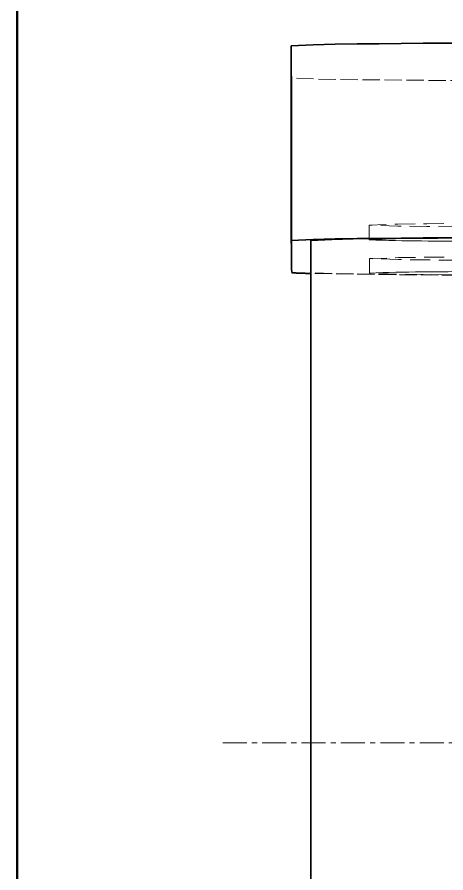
# Model space of a CAD drawing. Header units: millimetres. Extents: x 10 to 410, y 10 to 287.
# Drawn here: x 10 to 22.51, y 219.2 to 244.19 of the extents above; entities that cross this region are included whole.
import ezdxf

# ---------------------------------------------------------------- set-up
doc = ezdxf.new("R2010")
doc.units = ezdxf.units.MM
doc.linetypes.add('CENTER', pattern=[1.15, 0.7, -0.15, 0.15, -0.15])
doc.linetypes.add('DASHED', pattern=[0.75, 0.5, -0.25])
for name, color, linetype, lineweight in [('BORDER', 7, 'CONTINUOUS', 50), ('CENTER', 4, 'CENTER', 13), ('HIDDEN', 8, 'DASHED', 18), ('VISIBLE', 7, 'CONTINUOUS', 35)]:
    doc.layers.add(name, color=color, linetype=linetype, lineweight=lineweight)

msp = doc.modelspace()

# ---------------------------------------------------------------- linework, layer by layer
at = {"layer": 'BORDER'}
msp.add_lwpolyline([(10, 10), (410, 10), (410, 287), (10, 287)], close=True, dxfattribs=at)
at = {"layer": 'CENTER'}
msp.add_line((16, 223), (203, 223), dxfattribs=at)
at = {"layer": 'HIDDEN'}
for points in [[(18, 243.356), (18.001, 243.315), (18.001, 243.275), (18.002, 243.234), (18.002, 243.193), (18.003, 243.152), (18.003, 243.112), (18.004, 243.071), (18.004, 243.03), (18.005, 242.989), (18.005, 242.949), (18.006, 242.908), (18.006, 242.867), (18.007, 242.826), (18.008, 242.785), (18.008, 242.745), (18.009, 242.704), (18.009, 242.663), (18.01, 242.622), (18.01, 242.582), (18.011, 242.541), (18.011, 242.5), (18.012, 242.459), (18.012, 242.418)], [(32.789, 242.312), (32.147, 242.313), (31.504, 242.313), (30.862, 242.313), (30.219, 242.314), (29.576, 242.315), (28.934, 242.316), (28.291, 242.317), (27.649, 242.319), (27.006, 242.321), (26.364, 242.323), (25.721, 242.325), (25.079, 242.328), (24.436, 242.331), (23.794, 242.334), (23.151, 242.338), (22.508, 242.342), (21.866, 242.347), (21.223, 242.352), (20.581, 242.359), (19.938, 242.366), (19.296, 242.375), (18.653, 242.388), (18.012, 242.418)], [(18.012, 236.736), (18.012, 236.983), (18.012, 237.23), (18.012, 237.477), (18.012, 237.724), (18.012, 237.971), (18.012, 238.218), (18.012, 238.465), (18.012, 238.712), (18.012, 238.959), (18.012, 239.206), (18.012, 239.454), (18.012, 239.701), (18.012, 239.948), (18.012, 240.195), (18.012, 240.442), (18.012, 240.689), (18.012, 240.936), (18.012, 241.183), (18.012, 241.43), (18.012, 241.677), (18.012, 241.924), (18.012, 242.171), (18.012, 242.418)], [(20.273, 238.12), (21.112, 238.148), (21.952, 238.159), (22.792, 238.167), (23.632, 238.173), (24.472, 238.177), (25.313, 238.181), (26.153, 238.184), (26.993, 238.186), (27.833, 238.188), (28.673, 238.189), (29.513, 238.189), (30.354, 238.189), (31.194, 238.189), (32.034, 238.188), (32.874, 238.186), (33.714, 238.184), (34.555, 238.181), (35.395, 238.177), (36.235, 238.173), (37.075, 238.167), (37.915, 238.159), (38.755, 238.148), (39.595, 238.12)], [(39.595, 238.12), (38.756, 238.092), (37.916, 238.081), (37.075, 238.073), (36.235, 238.068), (35.395, 238.063), (34.555, 238.059), (33.715, 238.056), (32.874, 238.054), (32.034, 238.052), (31.194, 238.051), (30.354, 238.051), (29.514, 238.051), (28.674, 238.051), (27.833, 238.052), (26.993, 238.054), (26.153, 238.056), (25.313, 238.059), (24.473, 238.063), (23.633, 238.068), (22.792, 238.073), (21.952, 238.081), (21.112, 238.092), (20.273, 238.12)], [(20.273, 237.694), (20.273, 237.712), (20.273, 237.731), (20.273, 237.75), (20.273, 237.768), (20.273, 237.787), (20.273, 237.805), (20.273, 237.824), (20.273, 237.842), (20.273, 237.861), (20.273, 237.879), (20.273, 237.898), (20.273, 237.916), (20.273, 237.935), (20.273, 237.953), (20.273, 237.972), (20.273, 237.99), (20.273, 238.009), (20.273, 238.027), (20.273, 238.046), (20.273, 238.065), (20.273, 238.083), (20.273, 238.102), (20.273, 238.12)], [(18, 237.674), (18, 237.674), (18, 237.674), (18, 237.674), (18, 237.674), (18, 237.674), (18, 237.674), (18, 237.674), (18, 237.674), (18, 237.674), (18, 237.674), (18, 237.674), (18, 237.674), (18, 237.674), (18, 237.674), (18, 237.674), (18, 237.674), (18, 237.674), (18, 237.674), (18, 237.674), (18, 237.674), (18, 237.674), (18, 237.674), (18, 237.674)], [(18.568, 237.674), (18.569, 237.633), (18.569, 237.592), (18.57, 237.551), (18.57, 237.51), (18.571, 237.47), (18.572, 237.429), (18.572, 237.388), (18.573, 237.347), (18.573, 237.307), (18.574, 237.266), (18.574, 237.225), (18.575, 237.184), (18.575, 237.143), (18.576, 237.103), (18.576, 237.062), (18.577, 237.021), (18.577, 236.98), (18.578, 236.94), (18.579, 236.899), (18.579, 236.858), (18.58, 236.817), (18.58, 236.777), (18.581, 236.736)], [(20.273, 237.694), (21.044, 237.721), (21.817, 237.732), (22.589, 237.739), (23.361, 237.745), (24.134, 237.749), (24.906, 237.753), (25.679, 237.756), (26.451, 237.759), (27.224, 237.76), (27.996, 237.762), (28.769, 237.763), (29.541, 237.763), (30.314, 237.763), (31.086, 237.763), (31.859, 237.762), (32.631, 237.761), (33.404, 237.759), (34.176, 237.756), (34.949, 237.753), (35.721, 237.749), (36.494, 237.745), (37.266, 237.739), (38.039, 237.732)], [(24.678, 237.636), (24.486, 237.637), (24.295, 237.638), (24.103, 237.639), (23.912, 237.64), (23.72, 237.641), (23.528, 237.642), (23.337, 237.643), (23.145, 237.645), (22.954, 237.646), (22.762, 237.648), (22.571, 237.649), (22.379, 237.651), (22.187, 237.653), (21.996, 237.654), (21.804, 237.656), (21.613, 237.659), (21.421, 237.661), (21.23, 237.664), (21.038, 237.667), (20.846, 237.67), (20.655, 237.675), (20.463, 237.68), (20.273, 237.694)], [(20.286, 237.142), (21.125, 237.17), (21.965, 237.181), (22.805, 237.188), (23.645, 237.194), (24.485, 237.199), (25.326, 237.202), (26.166, 237.205), (27.006, 237.208), (27.846, 237.209), (28.686, 237.21), (29.526, 237.211), (30.367, 237.211), (31.207, 237.21), (32.047, 237.209), (32.887, 237.208), (33.727, 237.205), (34.568, 237.202), (35.408, 237.199), (36.248, 237.194), (37.088, 237.188), (37.928, 237.181), (38.768, 237.17), (39.608, 237.142)], [(39.608, 237.142), (38.769, 237.113), (37.929, 237.102), (37.088, 237.095), (36.248, 237.089), (35.408, 237.084), (34.568, 237.081), (33.728, 237.078), (32.887, 237.076), (32.047, 237.074), (31.207, 237.073), (30.367, 237.072), (29.527, 237.072), (28.687, 237.073), (27.846, 237.074), (27.006, 237.076), (26.166, 237.078), (25.326, 237.081), (24.486, 237.084), (23.646, 237.089), (22.805, 237.095), (21.965, 237.102), (21.125, 237.113), (20.286, 237.142)], [(20.286, 236.715), (20.286, 236.734), (20.286, 236.752), (20.286, 236.771), (20.286, 236.789), (20.286, 236.808), (20.286, 236.827), (20.286, 236.845), (20.286, 236.864), (20.286, 236.882), (20.286, 236.901), (20.286, 236.919), (20.286, 236.938), (20.286, 236.956), (20.286, 236.975), (20.286, 236.993), (20.286, 237.012), (20.286, 237.03), (20.286, 237.049), (20.286, 237.067), (20.286, 237.086), (20.286, 237.104), (20.286, 237.123), (20.286, 237.142)], [(32.789, 236.63), (32.171, 236.63), (31.553, 236.63), (30.934, 236.631), (30.316, 236.631), (29.698, 236.632), (29.079, 236.633), (28.461, 236.634), (27.843, 236.636), (27.224, 236.638), (26.606, 236.639), (25.988, 236.642), (25.369, 236.644), (24.751, 236.647), (24.133, 236.65), (23.514, 236.653), (22.896, 236.657), (22.278, 236.661), (21.66, 236.666), (21.041, 236.671), (20.423, 236.678), (19.805, 236.685), (19.186, 236.694), (18.568, 236.707)], [(32.789, 236.634), (32.171, 236.634), (31.554, 236.634), (30.936, 236.635), (30.318, 236.635), (29.7, 236.636), (29.082, 236.637), (28.464, 236.639), (27.846, 236.64), (27.229, 236.642), (26.611, 236.644), (25.993, 236.646), (25.375, 236.649), (24.757, 236.652), (24.139, 236.655), (23.522, 236.658), (22.904, 236.663), (22.286, 236.667), (21.668, 236.672), (21.05, 236.678), (20.433, 236.685), (19.815, 236.694), (19.197, 236.706), (18.581, 236.736)], [(18.581, 202.64), (18.581, 204.122), (18.581, 205.604), (18.581, 207.087), (18.581, 208.569), (18.581, 210.052), (18.581, 211.534), (18.581, 213.017), (18.581, 214.499), (18.581, 215.982), (18.581, 217.464), (18.581, 218.946), (18.581, 220.429), (18.581, 221.911), (18.581, 223.394), (18.581, 224.876), (18.581, 226.359), (18.581, 227.841), (18.581, 229.324), (18.581, 230.806), (18.581, 232.288), (18.581, 233.771), (18.581, 235.253), (18.581, 236.736)], [(20.286, 236.715), (20.476, 236.729), (20.668, 236.735), (20.859, 236.739), (21.051, 236.742), (21.242, 236.745), (21.434, 236.748), (21.625, 236.751), (21.817, 236.753), (22.008, 236.755), (22.2, 236.757), (22.391, 236.759), (22.583, 236.76), (22.774, 236.762), (22.966, 236.763), (23.157, 236.765), (23.349, 236.766), (23.54, 236.767), (23.732, 236.768), (23.923, 236.77), (24.115, 236.771), (24.306, 236.772), (24.498, 236.773), (24.689, 236.774)], [(38.053, 236.678), (37.28, 236.67), (36.508, 236.664), (35.735, 236.66), (34.963, 236.656), (34.19, 236.653), (33.418, 236.651), (32.645, 236.649), (31.873, 236.647), (31.1, 236.647), (30.328, 236.646), (29.555, 236.646), (28.783, 236.647), (28.01, 236.647), (27.237, 236.649), (26.465, 236.651), (25.692, 236.653), (24.92, 236.656), (24.147, 236.66), (23.375, 236.665), (22.602, 236.67), (21.83, 236.678), (21.057, 236.688), (20.286, 236.715)]]:
    msp.add_lwpolyline(points, dxfattribs=at)
at = {"layer": 'VISIBLE'}
for points in [[(18, 243.356), (18.641, 243.387), (19.283, 243.399), (19.925, 243.409), (20.568, 243.416), (21.21, 243.422), (21.853, 243.428), (22.495, 243.432), (23.137, 243.437), (23.78, 243.44), (24.422, 243.444), (25.065, 243.447), (25.707, 243.449), (26.35, 243.452), (26.992, 243.454), (27.634, 243.456), (28.277, 243.457), (28.919, 243.459), (29.562, 243.46), (30.204, 243.461), (30.847, 243.461), (31.489, 243.462), (32.132, 243.462), (32.774, 243.462)], [(18, 243.356), (18, 243.356), (18, 243.356), (18, 243.356), (18, 243.356), (18, 243.356), (18, 243.356), (18, 243.356), (18, 243.356), (18, 243.356), (18, 243.356), (18, 243.356), (18, 243.356), (18, 243.356), (18, 243.356), (18, 243.356), (18, 243.356), (18, 243.356), (18, 243.356), (18, 243.356), (18, 243.356), (18, 243.356), (18, 243.356), (18, 243.356)], [(18, 237.674), (18, 237.921), (18, 238.168), (18, 238.415), (18, 238.662), (18, 238.909), (18, 239.156), (18, 239.403), (18, 239.65), (18, 239.897), (18, 240.144), (18, 240.391), (18, 240.638), (18, 240.886), (18, 241.133), (18, 241.38), (18, 241.627), (18, 241.874), (18, 242.121), (18, 242.368), (18, 242.615), (18, 242.862), (18, 243.109), (18, 243.356)], [(18, 243.356), (18, 243.109), (18, 242.862), (18, 242.615), (18, 242.368), (18, 242.121), (18, 241.874), (18, 241.627), (18, 241.38), (18, 241.133), (18, 240.886), (18, 240.638), (18, 240.391), (18, 240.144), (18, 239.897), (18, 239.65), (18, 239.403), (18, 239.156), (18, 238.909), (18, 238.662), (18, 238.415), (18, 238.168), (18, 237.921), (18, 237.674)], [(18, 237.674), (18.641, 237.704), (19.283, 237.717), (19.925, 237.726), (20.568, 237.733), (21.21, 237.74), (21.853, 237.745), (22.495, 237.75), (23.137, 237.754), (23.78, 237.758), (24.422, 237.761), (25.065, 237.764), (25.707, 237.767), (26.35, 237.769), (26.992, 237.771), (27.634, 237.773), (28.277, 237.775), (28.919, 237.776), (29.562, 237.777), (30.204, 237.778), (30.847, 237.779), (31.489, 237.779), (32.132, 237.779), (32.774, 237.78)], [(18, 237.674), (18.001, 237.633), (18.001, 237.592), (18.002, 237.551), (18.002, 237.51), (18.003, 237.47), (18.003, 237.429), (18.004, 237.388), (18.004, 237.347), (18.005, 237.307), (18.005, 237.266), (18.006, 237.225), (18.006, 237.184), (18.007, 237.143), (18.008, 237.103), (18.008, 237.062), (18.009, 237.021), (18.009, 236.98), (18.01, 236.94), (18.01, 236.899), (18.011, 236.858), (18.011, 236.817), (18.012, 236.777), (18.012, 236.736)], [(18, 237.674), (18, 237.674), (18, 237.674), (18, 237.674), (18, 237.674), (18, 237.674), (18, 237.674), (18, 237.674), (18, 237.674), (18, 237.674), (18, 237.674), (18, 237.674), (18, 237.674), (18, 237.674), (18, 237.674), (18, 237.674), (18, 237.674), (18, 237.674), (18, 237.674), (18, 237.674), (18, 237.674), (18, 237.674), (18, 237.674), (18, 237.674)], [(18.568, 237.674), (19.184, 237.703), (19.802, 237.715), (20.42, 237.724), (21.037, 237.731), (21.655, 237.737), (22.273, 237.742), (22.89, 237.747), (23.508, 237.751), (24.126, 237.754), (24.744, 237.758), (25.361, 237.761), (25.979, 237.763), (26.597, 237.765), (27.214, 237.767), (27.832, 237.769), (28.45, 237.771), (29.068, 237.772), (29.685, 237.773), (30.303, 237.774), (30.921, 237.775), (31.539, 237.775), (32.156, 237.775), (32.774, 237.776)], [(18.568, 237.674), (18.568, 237.674), (18.568, 237.674), (18.568, 237.674), (18.568, 237.674), (18.568, 237.674), (18.568, 237.674), (18.568, 237.674), (18.568, 237.674), (18.568, 237.674), (18.568, 237.674), (18.568, 237.674), (18.568, 237.674), (18.568, 237.674), (18.568, 237.674), (18.568, 237.674), (18.568, 237.674), (18.568, 237.674), (18.568, 237.674), (18.568, 237.674), (18.568, 237.674), (18.568, 237.674), (18.568, 237.674), (18.568, 237.674)], [(18.568, 203.577), (18.568, 205.06), (18.568, 206.542), (18.568, 208.025), (18.568, 209.507), (18.568, 210.99), (18.568, 212.472), (18.568, 213.954), (18.568, 215.437), (18.568, 216.919), (18.568, 218.402), (18.568, 219.884), (18.568, 221.367), (18.568, 222.849), (18.568, 224.332), (18.568, 225.814), (18.568, 227.296), (18.568, 228.779), (18.568, 230.261), (18.568, 231.744), (18.568, 233.226), (18.568, 234.709), (18.568, 236.191), (18.568, 237.674)], [(18.568, 237.674), (18.568, 236.191), (18.568, 234.709), (18.568, 233.226), (18.568, 231.744), (18.568, 230.261), (18.568, 228.779), (18.568, 227.296), (18.568, 225.814), (18.568, 224.332), (18.568, 222.849), (18.568, 221.367), (18.568, 219.884), (18.568, 218.402), (18.568, 216.919), (18.568, 215.437), (18.568, 213.954), (18.568, 212.472), (18.568, 210.99), (18.568, 209.507), (18.568, 208.025), (18.568, 206.542), (18.568, 205.06), (18.568, 203.577)], [(18.568, 236.707), (18.544, 236.708), (18.52, 236.708), (18.496, 236.709), (18.471, 236.71), (18.447, 236.71), (18.423, 236.711), (18.399, 236.712), (18.374, 236.712), (18.35, 236.713), (18.326, 236.714), (18.302, 236.715), (18.277, 236.716), (18.253, 236.717), (18.229, 236.718), (18.205, 236.719), (18.181, 236.72), (18.156, 236.721), (18.132, 236.722), (18.108, 236.724), (18.084, 236.725), (18.06, 236.727), (18.035, 236.73), (18.012, 236.736)]]:
    msp.add_lwpolyline(points, dxfattribs=at)

doc.saveas('drawing.dxf')
